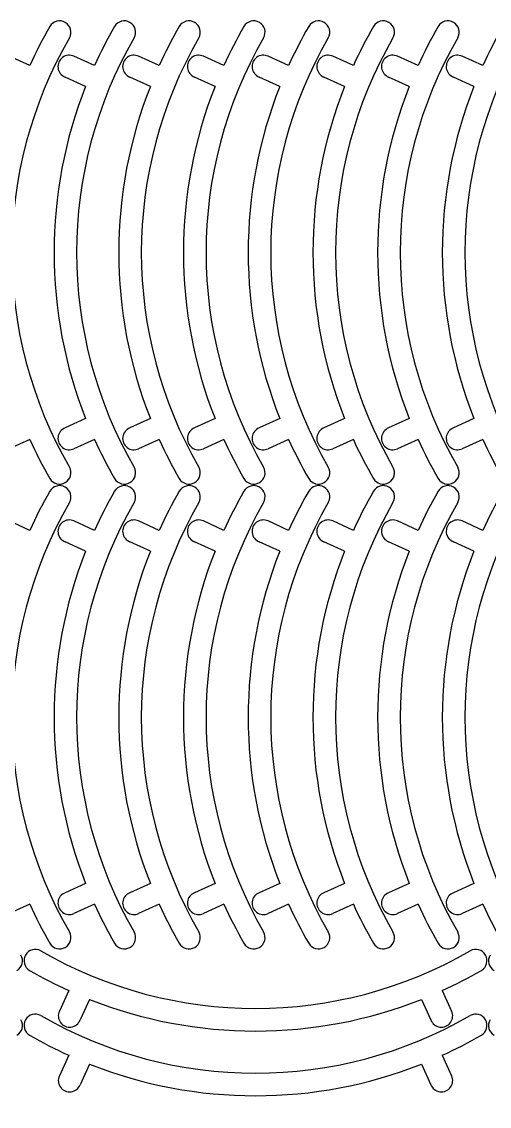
# Model space of a CAD drawing. Extents: x -6 to 1705, y 12 to 1276.
# Drawn here: x 874 to 1167, y 12 to 692 of the extents above; entities that cross this region are included whole.
import ezdxf

# ---------------------------------------------------------------- set-up
doc = ezdxf.new("R2010")
doc.units = 0
doc.layers.add('Capa_1', color=7, linetype='CONTINUOUS')

msp = doc.modelspace()

# ---------------------------------------------------------------- linework, layer by layer
at = {"layer": 'Capa_1', "color": 7}
for points in [[(878.735908, 664.213701), (865.83146, 670.075057)], [(919.344362, 664.213701), (906.439913, 670.075057)], [(959.952787, 664.213701), (947.048338, 670.075057)], [(1000.561241, 664.213701), (987.656792, 670.075057)], [(1041.169694, 664.213701), (1028.265245, 670.075057)], [(1081.778148, 664.213701), (1068.873699, 670.075057)], [(1122.386601, 664.213701), (1109.482152, 670.075057)], [(1162.995026, 664.213701), (1150.090578, 670.075057)], [(913.805844, 651.162615), (900.901395, 657.023971)], [(954.414269, 651.162615), (941.50982, 657.023971)], [(995.022723, 651.162615), (982.118274, 657.023971)], [(1035.631176, 651.162615), (1022.726727, 657.023971)], [(1076.23963, 651.162615), (1063.335181, 657.023971)], [(1116.848083, 651.162615), (1103.943634, 657.023971)], [(1157.456508, 651.162615), (1144.55206, 657.023971)], [(913.805117, 442.812604), (900.900627, 436.951339)], [(954.413542, 442.812604), (941.509052, 436.951339)], [(995.021995, 442.812604), (982.117506, 436.951339)], [(1035.630449, 442.812604), (1022.725959, 436.951339)], [(1076.238902, 442.812604), (1063.334413, 436.951339)], [(1116.847356, 442.812604), (1103.942866, 436.951339)], [(1157.455781, 442.812604), (1144.551291, 436.951339)], [(878.73509, 429.761482), (865.8306, 423.90022)], [(919.343544, 429.761482), (906.439054, 423.90022)], [(959.951969, 429.761482), (947.047479, 423.90022)], [(1000.560422, 429.761482), (987.655933, 423.90022)], [(1041.168876, 429.761482), (1028.264386, 423.90022)], [(1081.777329, 429.761482), (1068.87284, 423.90022)], [(1122.385783, 429.761482), (1109.481293, 423.90022)], [(1162.994208, 429.761482), (1150.089718, 423.90022)], [(878.735908, 372.739446), (865.83146, 378.600802)], [(919.344362, 372.739446), (906.439913, 378.600802)], [(959.952787, 372.739446), (947.048338, 378.600802)], [(1000.561241, 372.739446), (987.656792, 378.600802)], [(1041.169694, 372.739446), (1028.265245, 378.600802)], [(1081.778148, 372.739446), (1068.873699, 378.600802)], [(1122.386601, 372.739446), (1109.482152, 378.600802)], [(1162.995026, 372.739446), (1150.090578, 378.600802)], [(913.805844, 359.68836), (900.901395, 365.549715)], [(954.414269, 359.68836), (941.50982, 365.549715)], [(995.022723, 359.68836), (982.118274, 365.549715)], [(1035.631176, 359.68836), (1022.726727, 365.549715)], [(1076.23963, 359.68836), (1063.335181, 365.549715)], [(1116.848083, 359.68836), (1103.943634, 365.549715)], [(1157.456508, 359.68836), (1144.55206, 365.549715)], [(913.805117, 151.338349), (900.900627, 145.477084)], [(954.413542, 151.338349), (941.509052, 145.477084)], [(995.021995, 151.338349), (982.117506, 145.477084)], [(1035.630449, 151.338349), (1022.725959, 145.477084)], [(1076.238902, 151.338349), (1063.334413, 145.477084)], [(1116.847356, 151.338349), (1103.942866, 145.477084)], [(1157.455781, 151.338349), (1144.551291, 145.477084)], [(878.73509, 138.287227), (865.8306, 132.425964)], [(919.343544, 138.287227), (906.439054, 132.425964)], [(959.951969, 138.287227), (947.047479, 132.425964)], [(1000.560422, 138.287227), (987.655933, 132.425964)], [(1041.168876, 138.287227), (1028.264386, 132.425964)], [(1081.777329, 138.287227), (1068.87284, 132.425964)], [(1122.385783, 138.287227), (1109.481293, 132.425964)], [(1162.994208, 138.287227), (1150.089718, 132.425964)], [(903.161868, 84.107176), (897.300512, 71.202727)], [(1137.614087, 84.106357), (1143.475349, 71.201868)], [(916.212954, 78.568658), (910.351598, 65.664209)], [(1124.562965, 78.567931), (1130.42423, 65.663441)], [(903.161868, 43.498728), (897.300512, 30.594279)], [(1137.614087, 43.49791), (1143.475349, 30.59342)], [(916.212954, 37.96021), (910.351598, 25.055761)], [(1124.562965, 37.959483), (1130.42423, 25.054993)]]:
    msp.add_lwpolyline(points, dxfattribs=at)
for points in [[(891.337978, 688.719821), (886.742484, 680.760247), (882.536826, 672.58188), (878.735908, 664.213701)], [(901.017814, 691.312487), (897.628802, 693.26914), (893.295301, 692.108447), (891.337978, 688.719821)], [(903.612394, 681.633164), (905.568377, 685.022564), (904.406827, 689.355834), (901.017814, 691.312487)], [(931.946432, 688.719821), (927.350938, 680.760247), (923.14528, 672.58188), (919.344362, 664.213701)], [(941.626268, 691.312487), (938.237255, 693.26914), (933.903755, 692.108447), (931.946432, 688.719821)], [(944.220848, 681.633164), (946.17683, 685.022564), (945.01528, 689.355834), (941.626268, 691.312487)], [(972.554857, 688.719821), (967.959363, 680.760247), (963.753705, 672.58188), (959.952787, 664.213701)], [(982.234693, 691.312487), (978.84568, 693.26914), (974.51218, 692.108447), (972.554857, 688.719821)], [(984.829273, 681.633164), (986.785255, 685.022564), (985.623705, 689.355834), (982.234693, 691.312487)], [(1013.16331, 688.719821), (1008.567816, 680.760247), (1004.362158, 672.58188), (1000.561241, 664.213701)], [(1022.843146, 691.312487), (1019.454134, 693.26914), (1015.120633, 692.108447), (1013.16331, 688.719821)], [(1025.437727, 681.633164), (1027.393709, 685.022564), (1026.232159, 689.355834), (1022.843146, 691.312487)], [(1053.771764, 688.719821), (1049.17627, 680.760247), (1044.970612, 672.58188), (1041.169694, 664.213701)], [(1063.4516, 691.312487), (1060.062587, 693.26914), (1055.729087, 692.108447), (1053.771764, 688.719821)], [(1066.04618, 681.633164), (1068.002163, 685.022564), (1066.840612, 689.355834), (1063.4516, 691.312487)], [(1094.380218, 688.719821), (1089.784723, 680.760247), (1085.579065, 672.58188), (1081.778148, 664.213701)], [(1104.060053, 691.312487), (1100.671041, 693.26914), (1096.33754, 692.108447), (1094.380218, 688.719821)], [(1106.654634, 681.633164), (1108.610616, 685.022564), (1107.449066, 689.355834), (1104.060053, 691.312487)], [(1134.988671, 688.719821), (1130.393177, 680.760247), (1126.187519, 672.58188), (1122.386601, 664.213701)], [(1144.668507, 691.312487), (1141.279494, 693.26914), (1136.945994, 692.108447), (1134.988671, 688.719821)], [(1147.263087, 681.633164), (1149.21907, 685.022564), (1148.057519, 689.355834), (1144.668507, 691.312487)], [(1175.597096, 688.719821), (1171.001602, 680.760247), (1166.795944, 672.58188), (1162.995026, 664.213701)], [(903.612394, 681.633164), (855.507843, 598.314305), (855.507485, 495.661032), (903.611454, 412.341837)], [(944.220848, 681.633164), (896.116296, 598.314305), (896.115938, 495.661032), (944.219908, 412.341837)], [(984.829273, 681.633164), (936.724722, 598.314305), (936.724363, 495.661032), (984.828333, 412.341837)], [(1025.437727, 681.633164), (977.333175, 598.314305), (977.332817, 495.661032), (1025.436787, 412.341837)], [(1066.04618, 681.633164), (1017.941629, 598.314305), (1017.94127, 495.661032), (1066.04524, 412.341837)], [(1106.654634, 681.633164), (1058.550082, 598.314305), (1058.549724, 495.661032), (1106.653694, 412.341837)], [(1147.263087, 681.633164), (1099.158536, 598.314305), (1099.158177, 495.661032), (1147.262147, 412.341837)], [(1187.871513, 681.633164), (1139.766961, 598.314305), (1139.766603, 495.661032), (1187.870572, 412.341837)], [(899.28674, 669.317), (897.21698, 667.78394), (896.141269, 665.249109), (896.476697, 662.695354)], [(906.439913, 670.075057), (904.094803, 671.140252), (901.3565, 670.85006), (899.28674, 669.317)], [(939.895165, 669.317), (937.825405, 667.78394), (936.749694, 665.249109), (937.085122, 662.695354)], [(947.048338, 670.075057), (944.703229, 671.140252), (941.964925, 670.85006), (939.895165, 669.317)], [(980.503619, 669.317), (978.433859, 667.78394), (977.358147, 665.249109), (977.693576, 662.695354)], [(987.656792, 670.075057), (985.311682, 671.140252), (982.573378, 670.85006), (980.503619, 669.317)], [(1021.112072, 669.317), (1019.042312, 667.78394), (1017.966601, 665.249109), (1018.30203, 662.695354)], [(1028.265245, 670.075057), (1025.920136, 671.140252), (1023.181832, 670.85006), (1021.112072, 669.317)], [(1061.720526, 669.317), (1059.650766, 667.78394), (1058.575054, 665.249109), (1058.910483, 662.695354)], [(1068.873699, 670.075057), (1066.528589, 671.140252), (1063.790285, 670.85006), (1061.720526, 669.317)], [(1102.328979, 669.317), (1100.259219, 667.78394), (1099.183508, 665.249109), (1099.518937, 662.695354)], [(1109.482152, 670.075057), (1107.137043, 671.140252), (1104.398739, 670.85006), (1102.328979, 669.317)], [(1142.937404, 669.317), (1140.867645, 667.78394), (1139.791933, 665.249109), (1140.127362, 662.695354)], [(1150.090578, 670.075057), (1147.745468, 671.140252), (1145.007164, 670.85006), (1142.937404, 669.317)], [(896.476697, 662.695354), (896.812126, 660.141598), (898.505943, 657.970538), (900.901395, 657.023971)], [(937.085122, 662.695354), (937.420551, 660.141598), (939.114368, 657.970538), (941.50982, 657.023971)], [(977.693576, 662.695354), (978.029005, 660.141598), (979.722822, 657.970538), (982.118274, 657.023971)], [(1018.30203, 662.695354), (1018.637458, 660.141598), (1020.331275, 657.970538), (1022.726727, 657.023971)], [(1058.910483, 662.695354), (1059.245912, 660.141598), (1060.939729, 657.970538), (1063.335181, 657.023971)], [(1099.518937, 662.695354), (1099.854365, 660.141598), (1101.548182, 657.970538), (1103.943634, 657.023971)], [(1140.127362, 662.695354), (1140.462791, 660.141598), (1142.156608, 657.970538), (1144.55206, 657.023971)], [(913.805844, 651.162615), (887.356871, 584.230831), (887.356611, 509.744573), (913.805117, 442.812604)], [(954.414269, 651.162615), (927.965296, 584.230831), (927.965036, 509.744573), (954.413542, 442.812604)], [(995.022723, 651.162615), (968.57375, 584.230831), (968.57349, 509.744573), (995.021995, 442.812604)], [(1035.631176, 651.162615), (1009.182203, 584.230831), (1009.181943, 509.744573), (1035.630449, 442.812604)], [(1076.23963, 651.162615), (1049.790657, 584.230831), (1049.790397, 509.744573), (1076.238902, 442.812604)], [(1116.848083, 651.162615), (1090.39911, 584.230831), (1090.39885, 509.744573), (1116.847356, 442.812604)], [(1157.456508, 651.162615), (1131.007535, 584.230831), (1131.007275, 509.744573), (1157.455781, 442.812604)], [(900.900627, 436.951339), (898.505131, 436.004814), (896.81126, 433.833758), (896.475798, 431.279982)], [(941.509052, 436.951339), (939.113557, 436.004814), (937.419685, 433.833758), (937.084223, 431.279982)], [(982.117506, 436.951339), (979.72201, 436.004814), (978.028139, 433.833758), (977.692677, 431.279982)], [(1022.725959, 436.951339), (1020.330464, 436.004814), (1018.636592, 433.833758), (1018.30113, 431.279982)], [(1063.334413, 436.951339), (1060.938917, 436.004814), (1059.245046, 433.833758), (1058.909584, 431.279982)], [(1103.942866, 436.951339), (1101.547371, 436.004814), (1099.853499, 433.833758), (1099.518037, 431.279982)], [(1144.551291, 436.951339), (1142.155796, 436.004814), (1140.461924, 433.833758), (1140.126462, 431.279982)], [(878.73509, 429.761482), (882.535949, 421.393274), (886.74155, 413.214874), (891.336989, 405.255266)], [(896.475798, 431.279982), (896.140336, 428.726206), (897.216042, 426.191341), (899.285819, 424.658261)], [(919.343544, 429.761482), (923.144402, 421.393274), (927.350003, 413.214874), (931.945442, 405.255266)], [(937.084223, 431.279982), (936.748761, 428.726206), (937.824467, 426.191341), (939.894244, 424.658261)], [(959.951969, 429.761482), (963.752828, 421.393274), (967.958429, 413.214874), (972.553867, 405.255266)], [(977.692677, 431.279982), (977.357215, 428.726206), (978.432921, 426.191341), (980.502697, 424.658261)], [(1000.560422, 429.761482), (1004.361281, 421.393274), (1008.566882, 413.214874), (1013.162321, 405.255266)], [(1018.30113, 431.279982), (1017.965668, 428.726206), (1019.041374, 426.191341), (1021.111151, 424.658261)], [(1041.168876, 429.761482), (1044.969735, 421.393274), (1049.175336, 413.214874), (1053.770775, 405.255266)], [(1058.909584, 431.279982), (1058.574122, 428.726206), (1059.649828, 426.191341), (1061.719604, 424.658261)], [(1081.777329, 429.761482), (1085.578188, 421.393274), (1089.783789, 413.214874), (1094.379228, 405.255266)], [(1099.518037, 431.279982), (1099.182575, 428.726206), (1100.258281, 426.191341), (1102.328058, 424.658261)], [(1122.385783, 429.761482), (1126.186642, 421.393274), (1130.392243, 413.214874), (1134.987682, 405.255266)], [(1140.126462, 431.279982), (1139.791001, 428.726206), (1140.866706, 426.191341), (1142.936483, 424.658261)], [(1162.994208, 429.761482), (1166.795067, 421.393274), (1171.000668, 413.214874), (1175.596107, 405.255266)], [(899.285819, 424.658261), (901.355595, 423.125182), (904.09393, 422.834996), (906.439054, 423.90022)], [(939.894244, 424.658261), (941.964021, 423.125182), (944.702355, 422.834996), (947.047479, 423.90022)], [(980.502697, 424.658261), (982.572474, 423.125182), (985.310809, 422.834996), (987.655933, 423.90022)], [(1021.111151, 424.658261), (1023.180928, 423.125182), (1025.919262, 422.834996), (1028.264386, 423.90022)], [(1061.719604, 424.658261), (1063.789381, 423.125182), (1066.527716, 422.834996), (1068.87284, 423.90022)], [(1102.328058, 424.658261), (1104.397835, 423.125182), (1107.136169, 422.834996), (1109.481293, 423.90022)], [(1142.936483, 424.658261), (1145.00626, 423.125182), (1147.744594, 422.834996), (1150.089718, 423.90022)], [(901.016806, 402.662532), (904.405833, 404.619161), (905.567413, 408.952424), (903.611454, 412.341837)], [(941.62526, 402.662532), (945.014286, 404.619161), (946.175867, 408.952424), (944.219908, 412.341837)], [(982.233685, 402.662532), (985.622711, 404.619161), (986.784292, 408.952424), (984.828333, 412.341837)], [(1022.842139, 402.662532), (1026.231165, 404.619161), (1027.392745, 408.952424), (1025.436787, 412.341837)], [(1063.450592, 402.662532), (1066.839618, 404.619161), (1068.001199, 408.952424), (1066.04524, 412.341837)], [(1104.059046, 402.662532), (1107.448072, 404.619161), (1108.609652, 408.952424), (1106.653694, 412.341837)], [(1144.667499, 402.662532), (1148.056526, 404.619161), (1149.218106, 408.952424), (1147.262147, 412.341837)], [(891.336989, 405.255266), (893.294288, 401.866627), (897.62778, 400.705903), (901.016806, 402.662532)], [(901.017814, 399.838232), (897.628802, 401.794885), (893.295301, 400.634192), (891.337978, 397.245566)], [(931.945442, 405.255266), (933.902741, 401.866627), (938.236234, 400.705903), (941.62526, 402.662532)], [(941.626268, 399.838232), (938.237255, 401.794885), (933.903755, 400.634192), (931.946432, 397.245566)], [(972.553867, 405.255266), (974.511167, 401.866627), (978.844659, 400.705903), (982.233685, 402.662532)], [(982.234693, 399.838232), (978.84568, 401.794885), (974.51218, 400.634192), (972.554857, 397.245566)], [(1013.162321, 405.255266), (1015.11962, 401.866627), (1019.453113, 400.705903), (1022.842139, 402.662532)], [(1022.843146, 399.838232), (1019.454134, 401.794885), (1015.120633, 400.634192), (1013.16331, 397.245566)], [(1053.770775, 405.255266), (1055.728074, 401.866627), (1060.061566, 400.705903), (1063.450592, 402.662532)], [(1063.4516, 399.838232), (1060.062587, 401.794885), (1055.729087, 400.634192), (1053.771764, 397.245566)], [(1094.379228, 405.255266), (1096.336527, 401.866627), (1100.67002, 400.705903), (1104.059046, 402.662532)], [(1104.060053, 399.838232), (1100.671041, 401.794885), (1096.33754, 400.634192), (1094.380218, 397.245566)], [(1134.987682, 405.255266), (1136.944981, 401.866627), (1141.278473, 400.705903), (1144.667499, 402.662532)], [(1144.668507, 399.838232), (1141.279494, 401.794885), (1136.945994, 400.634192), (1134.988671, 397.245566)], [(891.337978, 397.245566), (886.742484, 389.285992), (882.536826, 381.107625), (878.735908, 372.739446)], [(903.612394, 390.158909), (905.568377, 393.548308), (904.406827, 397.881579), (901.017814, 399.838232)], [(931.946432, 397.245566), (927.350938, 389.285992), (923.14528, 381.107625), (919.344362, 372.739446)], [(944.220848, 390.158909), (946.17683, 393.548308), (945.01528, 397.881579), (941.626268, 399.838232)], [(972.554857, 397.245566), (967.959363, 389.285992), (963.753705, 381.107625), (959.952787, 372.739446)], [(984.829273, 390.158909), (986.785255, 393.548308), (985.623705, 397.881579), (982.234693, 399.838232)], [(1013.16331, 397.245566), (1008.567816, 389.285992), (1004.362158, 381.107625), (1000.561241, 372.739446)], [(1025.437727, 390.158909), (1027.393709, 393.548308), (1026.232159, 397.881579), (1022.843146, 399.838232)], [(1053.771764, 397.245566), (1049.17627, 389.285992), (1044.970612, 381.107625), (1041.169694, 372.739446)], [(1066.04618, 390.158909), (1068.002163, 393.548308), (1066.840612, 397.881579), (1063.4516, 399.838232)], [(1094.380218, 397.245566), (1089.784723, 389.285992), (1085.579065, 381.107625), (1081.778148, 372.739446)], [(1106.654634, 390.158909), (1108.610616, 393.548308), (1107.449066, 397.881579), (1104.060053, 399.838232)], [(1134.988671, 397.245566), (1130.393177, 389.285992), (1126.187519, 381.107625), (1122.386601, 372.739446)], [(1147.263087, 390.158909), (1149.21907, 393.548308), (1148.057519, 397.881579), (1144.668507, 399.838232)], [(1175.597096, 397.245566), (1171.001602, 389.285992), (1166.795944, 381.107625), (1162.995026, 372.739446)], [(903.612394, 390.158909), (855.507843, 306.84005), (855.507485, 204.186777), (903.611454, 120.867582)], [(944.220848, 390.158909), (896.116296, 306.84005), (896.115938, 204.186777), (944.219908, 120.867582)], [(984.829273, 390.158909), (936.724722, 306.84005), (936.724363, 204.186777), (984.828333, 120.867582)], [(1025.437727, 390.158909), (977.333175, 306.84005), (977.332817, 204.186777), (1025.436787, 120.867582)], [(1066.04618, 390.158909), (1017.941629, 306.84005), (1017.94127, 204.186777), (1066.04524, 120.867582)], [(1106.654634, 390.158909), (1058.550082, 306.84005), (1058.549724, 204.186777), (1106.653694, 120.867582)], [(1147.263087, 390.158909), (1099.158536, 306.84005), (1099.158177, 204.186777), (1147.262147, 120.867582)], [(1187.871513, 390.158909), (1139.766961, 306.84005), (1139.766603, 204.186777), (1187.870572, 120.867582)], [(899.28674, 377.842745), (897.21698, 376.309684), (896.141269, 373.774854), (896.476697, 371.221099)], [(906.439913, 378.600802), (904.094803, 379.665997), (901.3565, 379.375805), (899.28674, 377.842745)], [(939.895165, 377.842745), (937.825405, 376.309684), (936.749694, 373.774854), (937.085122, 371.221099)], [(947.048338, 378.600802), (944.703229, 379.665997), (941.964925, 379.375805), (939.895165, 377.842745)], [(980.503619, 377.842745), (978.433859, 376.309684), (977.358147, 373.774854), (977.693576, 371.221099)], [(987.656792, 378.600802), (985.311682, 379.665997), (982.573378, 379.375805), (980.503619, 377.842745)], [(1021.112072, 377.842745), (1019.042312, 376.309684), (1017.966601, 373.774854), (1018.30203, 371.221099)], [(1028.265245, 378.600802), (1025.920136, 379.665997), (1023.181832, 379.375805), (1021.112072, 377.842745)], [(1061.720526, 377.842745), (1059.650766, 376.309684), (1058.575054, 373.774854), (1058.910483, 371.221099)], [(1068.873699, 378.600802), (1066.528589, 379.665997), (1063.790285, 379.375805), (1061.720526, 377.842745)], [(1102.328979, 377.842745), (1100.259219, 376.309684), (1099.183508, 373.774854), (1099.518937, 371.221099)], [(1109.482152, 378.600802), (1107.137043, 379.665997), (1104.398739, 379.375805), (1102.328979, 377.842745)], [(1142.937404, 377.842745), (1140.867645, 376.309684), (1139.791933, 373.774854), (1140.127362, 371.221099)], [(1150.090578, 378.600802), (1147.745468, 379.665997), (1145.007164, 379.375805), (1142.937404, 377.842745)], [(896.476697, 371.221099), (896.812126, 368.667343), (898.505943, 366.496283), (900.901395, 365.549715)], [(937.085122, 371.221099), (937.420551, 368.667343), (939.114368, 366.496283), (941.50982, 365.549715)], [(977.693576, 371.221099), (978.029005, 368.667343), (979.722822, 366.496283), (982.118274, 365.549715)], [(1018.30203, 371.221099), (1018.637458, 368.667343), (1020.331275, 366.496283), (1022.726727, 365.549715)], [(1058.910483, 371.221099), (1059.245912, 368.667343), (1060.939729, 366.496283), (1063.335181, 365.549715)], [(1099.518937, 371.221099), (1099.854365, 368.667343), (1101.548182, 366.496283), (1103.943634, 365.549715)], [(1140.127362, 371.221099), (1140.462791, 368.667343), (1142.156608, 366.496283), (1144.55206, 365.549715)], [(913.805844, 359.68836), (887.356871, 292.756576), (887.356611, 218.270318), (913.805117, 151.338349)], [(954.414269, 359.68836), (927.965296, 292.756576), (927.965036, 218.270318), (954.413542, 151.338349)], [(995.022723, 359.68836), (968.57375, 292.756576), (968.57349, 218.270318), (995.021995, 151.338349)], [(1035.631176, 359.68836), (1009.182203, 292.756576), (1009.181943, 218.270318), (1035.630449, 151.338349)], [(1076.23963, 359.68836), (1049.790657, 292.756576), (1049.790397, 218.270318), (1076.238902, 151.338349)], [(1116.848083, 359.68836), (1090.39911, 292.756576), (1090.39885, 218.270318), (1116.847356, 151.338349)], [(1157.456508, 359.68836), (1131.007535, 292.756576), (1131.007275, 218.270318), (1157.455781, 151.338349)], [(900.900627, 145.477084), (898.505131, 144.530559), (896.81126, 142.359503), (896.475798, 139.805727)], [(941.509052, 145.477084), (939.113557, 144.530559), (937.419685, 142.359503), (937.084223, 139.805727)], [(982.117506, 145.477084), (979.72201, 144.530559), (978.028139, 142.359503), (977.692677, 139.805727)], [(1022.725959, 145.477084), (1020.330464, 144.530559), (1018.636592, 142.359503), (1018.30113, 139.805727)], [(1063.334413, 145.477084), (1060.938917, 144.530559), (1059.245046, 142.359503), (1058.909584, 139.805727)], [(1103.942866, 145.477084), (1101.547371, 144.530559), (1099.853499, 142.359503), (1099.518037, 139.805727)], [(1144.551291, 145.477084), (1142.155796, 144.530559), (1140.461924, 142.359503), (1140.126462, 139.805727)], [(878.73509, 138.287227), (882.535949, 129.919019), (886.74155, 121.740619), (891.336989, 113.78101)], [(896.475798, 139.805727), (896.140336, 137.25195), (897.216042, 134.717085), (899.285819, 133.184006)], [(919.343544, 138.287227), (923.144402, 129.919019), (927.350003, 121.740619), (931.945442, 113.78101)], [(937.084223, 139.805727), (936.748761, 137.25195), (937.824467, 134.717085), (939.894244, 133.184006)], [(959.951969, 138.287227), (963.752828, 129.919019), (967.958429, 121.740619), (972.553867, 113.78101)], [(977.692677, 139.805727), (977.357215, 137.25195), (978.432921, 134.717085), (980.502697, 133.184006)], [(1000.560422, 138.287227), (1004.361281, 129.919019), (1008.566882, 121.740619), (1013.162321, 113.78101)], [(1018.30113, 139.805727), (1017.965668, 137.25195), (1019.041374, 134.717085), (1021.111151, 133.184006)], [(1041.168876, 138.287227), (1044.969735, 129.919019), (1049.175336, 121.740619), (1053.770775, 113.78101)], [(1058.909584, 139.805727), (1058.574122, 137.25195), (1059.649828, 134.717085), (1061.719604, 133.184006)], [(1081.777329, 138.287227), (1085.578188, 129.919019), (1089.783789, 121.740619), (1094.379228, 113.78101)], [(1099.518037, 139.805727), (1099.182575, 137.25195), (1100.258281, 134.717085), (1102.328058, 133.184006)], [(1122.385783, 138.287227), (1126.186642, 129.919019), (1130.392243, 121.740619), (1134.987682, 113.78101)], [(1140.126462, 139.805727), (1139.791001, 137.25195), (1140.866706, 134.717085), (1142.936483, 133.184006)], [(1162.994208, 138.287227), (1166.795067, 129.919019), (1171.000668, 121.740619), (1175.596107, 113.78101)], [(899.285819, 133.184006), (901.355595, 131.650927), (904.09393, 131.36074), (906.439054, 132.425964)], [(939.894244, 133.184006), (941.964021, 131.650927), (944.702355, 131.36074), (947.047479, 132.425964)], [(980.502697, 133.184006), (982.572474, 131.650927), (985.310809, 131.36074), (987.655933, 132.425964)], [(1021.111151, 133.184006), (1023.180928, 131.650927), (1025.919262, 131.36074), (1028.264386, 132.425964)], [(1061.719604, 133.184006), (1063.789381, 131.650927), (1066.527716, 131.36074), (1068.87284, 132.425964)], [(1102.328058, 133.184006), (1104.397835, 131.650927), (1107.136169, 131.36074), (1109.481293, 132.425964)], [(1142.936483, 133.184006), (1145.00626, 131.650927), (1147.744594, 131.36074), (1150.089718, 132.425964)], [(901.016806, 111.188277), (904.405833, 113.144906), (905.567413, 117.478169), (903.611454, 120.867582)], [(941.62526, 111.188277), (945.014286, 113.144906), (946.175867, 117.478169), (944.219908, 120.867582)], [(982.233685, 111.188277), (985.622711, 113.144906), (986.784292, 117.478169), (984.828333, 120.867582)], [(1022.842139, 111.188277), (1026.231165, 113.144906), (1027.392745, 117.478169), (1025.436787, 120.867582)], [(1063.450592, 111.188277), (1066.839618, 113.144906), (1068.001199, 117.478169), (1066.04524, 120.867582)], [(1104.059046, 111.188277), (1107.448072, 113.144906), (1108.609652, 117.478169), (1106.653694, 120.867582)], [(1144.667499, 111.188277), (1148.056526, 113.144906), (1149.218106, 117.478169), (1147.262147, 120.867582)], [(885.742405, 108.983662), (882.353005, 110.939644), (878.019735, 109.778094), (876.063082, 106.389081)], [(885.742405, 108.983662), (969.061264, 60.87911), (1071.714537, 60.878752), (1155.033732, 108.982722)], [(891.336989, 113.78101), (893.294288, 110.392371), (897.62778, 109.231648), (901.016806, 111.188277)], [(931.945442, 113.78101), (933.902741, 110.392371), (938.236234, 109.231648), (941.62526, 111.188277)], [(972.553867, 113.78101), (974.511167, 110.392371), (978.844659, 109.231648), (982.233685, 111.188277)], [(1013.162321, 113.78101), (1015.11962, 110.392371), (1019.453113, 109.231648), (1022.842139, 111.188277)], [(1053.770775, 113.78101), (1055.728074, 110.392371), (1060.061566, 109.231648), (1063.450592, 111.188277)], [(1094.379228, 113.78101), (1096.336527, 110.392371), (1100.67002, 109.231648), (1104.059046, 111.188277)], [(1134.987682, 113.78101), (1136.944981, 110.392371), (1141.278473, 109.231648), (1144.667499, 111.188277)], [(1164.713037, 106.388074), (1162.756408, 109.7771), (1158.423145, 110.93868), (1155.033732, 108.982722)], [(870.646048, 96.708256), (874.034687, 98.665555), (875.195411, 102.999048), (873.238782, 106.388074)], [(876.063082, 106.389081), (874.106429, 103.000069), (875.267122, 98.666568), (878.655748, 96.709246)], [(1162.120303, 96.708256), (1165.508943, 98.665555), (1166.669666, 102.999048), (1164.713037, 106.388074)], [(1167.537365, 106.389081), (1165.580713, 103.000069), (1166.741406, 98.666568), (1170.130031, 96.709246)], [(878.655748, 96.709246), (886.615322, 92.113751), (894.793689, 87.908093), (903.161868, 84.107176)], [(1137.614087, 84.106357), (1145.982295, 87.907216), (1154.160695, 92.112817), (1162.120303, 96.708256)], [(916.212954, 78.568658), (983.144738, 52.119685), (1057.630996, 52.119425), (1124.562965, 78.567931)], [(885.742405, 68.375214), (882.353005, 70.331196), (878.019735, 69.169646), (876.063082, 65.780634)], [(885.742405, 68.375214), (969.061264, 20.270662), (1071.714537, 20.270304), (1155.033732, 68.374274)], [(897.300512, 71.202727), (896.235317, 68.857617), (896.525509, 66.119313), (898.058569, 64.049554)], [(1142.717308, 64.048633), (1144.250387, 66.118409), (1144.540573, 68.856744), (1143.475349, 71.201868)], [(1164.713037, 65.779626), (1162.756408, 69.168652), (1158.423145, 70.330233), (1155.033732, 68.374274)], [(870.646048, 56.099808), (874.034687, 58.057107), (875.195411, 62.3906), (873.238782, 65.779626)], [(876.063082, 65.780634), (874.106429, 62.391621), (875.267122, 58.058121), (878.655748, 56.100798)], [(898.058569, 64.049554), (899.591629, 61.979794), (902.12646, 60.904082), (904.680215, 61.239511)], [(904.680215, 61.239511), (907.233971, 61.57494), (909.405031, 63.268757), (910.351598, 65.664209)], [(1130.42423, 65.663441), (1131.370755, 63.267945), (1133.541811, 61.574074), (1136.095587, 61.238612)], [(1136.095587, 61.238612), (1138.649363, 60.90315), (1141.184229, 61.978856), (1142.717308, 64.048633)], [(1162.120303, 56.099808), (1165.508943, 58.057107), (1166.669666, 62.3906), (1164.713037, 65.779626)], [(1167.537365, 65.780634), (1165.580713, 62.391621), (1166.741406, 58.058121), (1170.130031, 56.100798)], [(878.655748, 56.100798), (886.615322, 51.505304), (894.793689, 47.299646), (903.161868, 43.498728)], [(1137.614087, 43.49791), (1145.982295, 47.298768), (1154.160695, 51.504369), (1162.120303, 56.099808)], [(916.212954, 37.96021), (983.144738, 11.511237), (1057.630996, 11.510977), (1124.562965, 37.959483)], [(897.300512, 30.594279), (896.235317, 28.249169), (896.525509, 25.510866), (898.058569, 23.441106)], [(1142.717308, 23.440185), (1144.250387, 25.509961), (1144.540573, 28.248296), (1143.475349, 30.59342)], [(898.058569, 23.441106), (899.591629, 21.371346), (902.12646, 20.295635), (904.680215, 20.631063)], [(904.680215, 20.631063), (907.233971, 20.966492), (909.405031, 22.660309), (910.351598, 25.055761)], [(1130.42423, 25.054993), (1131.370755, 22.659497), (1133.541811, 20.965626), (1136.095587, 20.630164)], [(1136.095587, 20.630164), (1138.649363, 20.294702), (1141.184229, 21.370408), (1142.717308, 23.440185)]]:
    msp.add_open_spline(points, degree=3, dxfattribs=at)

doc.saveas('drawing.dxf')
